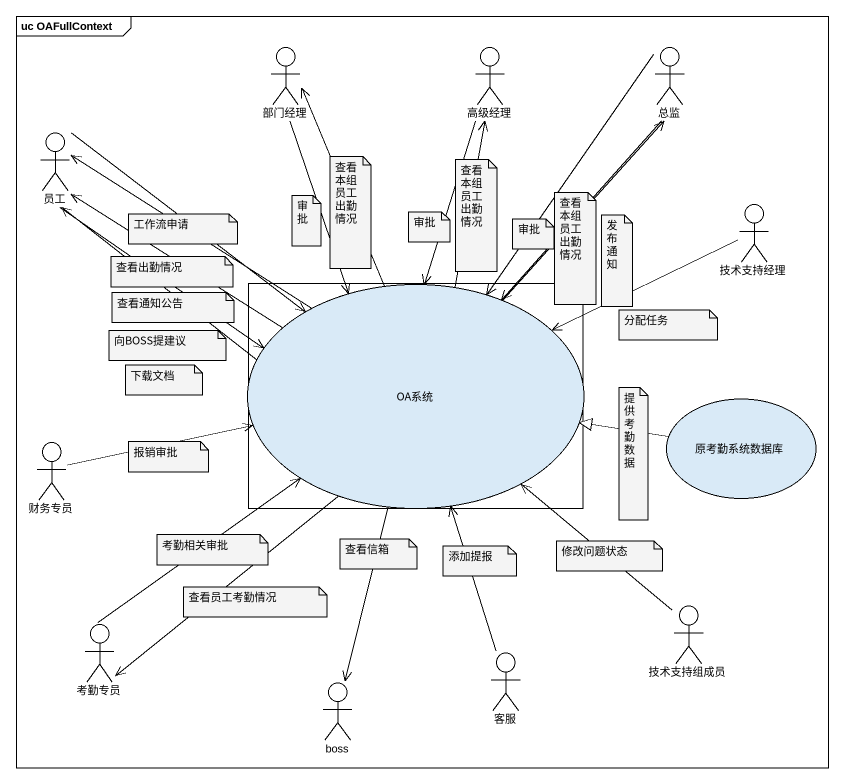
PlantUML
@startuml
mainframe uc OAFullContext
actor 部门经理
actor 高级经理
actor 总监
actor 员工
actor 技术支持经理
usecase OA系统
rectangle " " as rectangle1
usecase 原考勤系统数据库
actor 财务专员
actor 技术支持组成员
actor 考勤专员
actor 客服
actor boss
部门经理 --> OA系统
部门经理 <-- OA系统
高级经理 --> OA系统
高级经理 <-- OA系统
总监 --> OA系统
总监 <-- OA系统
总监 --> OA系统
员工 -right-> OA系统
员工 <-right- OA系统
员工 <-right- OA系统
员工 -right-> OA系统
员工 <-right- OA系统
技术支持经理 -left-> OA系统
原考勤系统数据库 -left-|> OA系统
财务专员 -right-> OA系统
技术支持组成员 -up-> OA系统
考勤专员 -up-> OA系统
考勤专员 <-up- OA系统
客服 -up-> OA系统
boss <-up- OA系统
note as N1
  查看本组员工出勤情况
end note
note as N2
  查看本组员工出勤情况
end note
note as N3
  审批
end note
note as N4
  查看本组员工出勤情况
end note
note as N5
  工作流申请
end note
note as N6
  审批
end note
note as N7
  审批
end note
note as N8
  发布通知
end note
note as N9
  查看出勤情况
end note
note as N10
  查看通知公告
end note
note as N11
  向BOSS提建议
end note
note as N12
  分配任务
end note
note as N13
  下载文档
end note
note as N14
  提供考勤数据
end note
note as N15
  报销审批
end note
note as N16
  考勤相关审批
end note
note as N17
  查看信箱
end note
note as N18
  添加提报
end note
note as N19
  修改问题状态
end note
note as N20
  查看员工考勤情况
end note
@enduml
